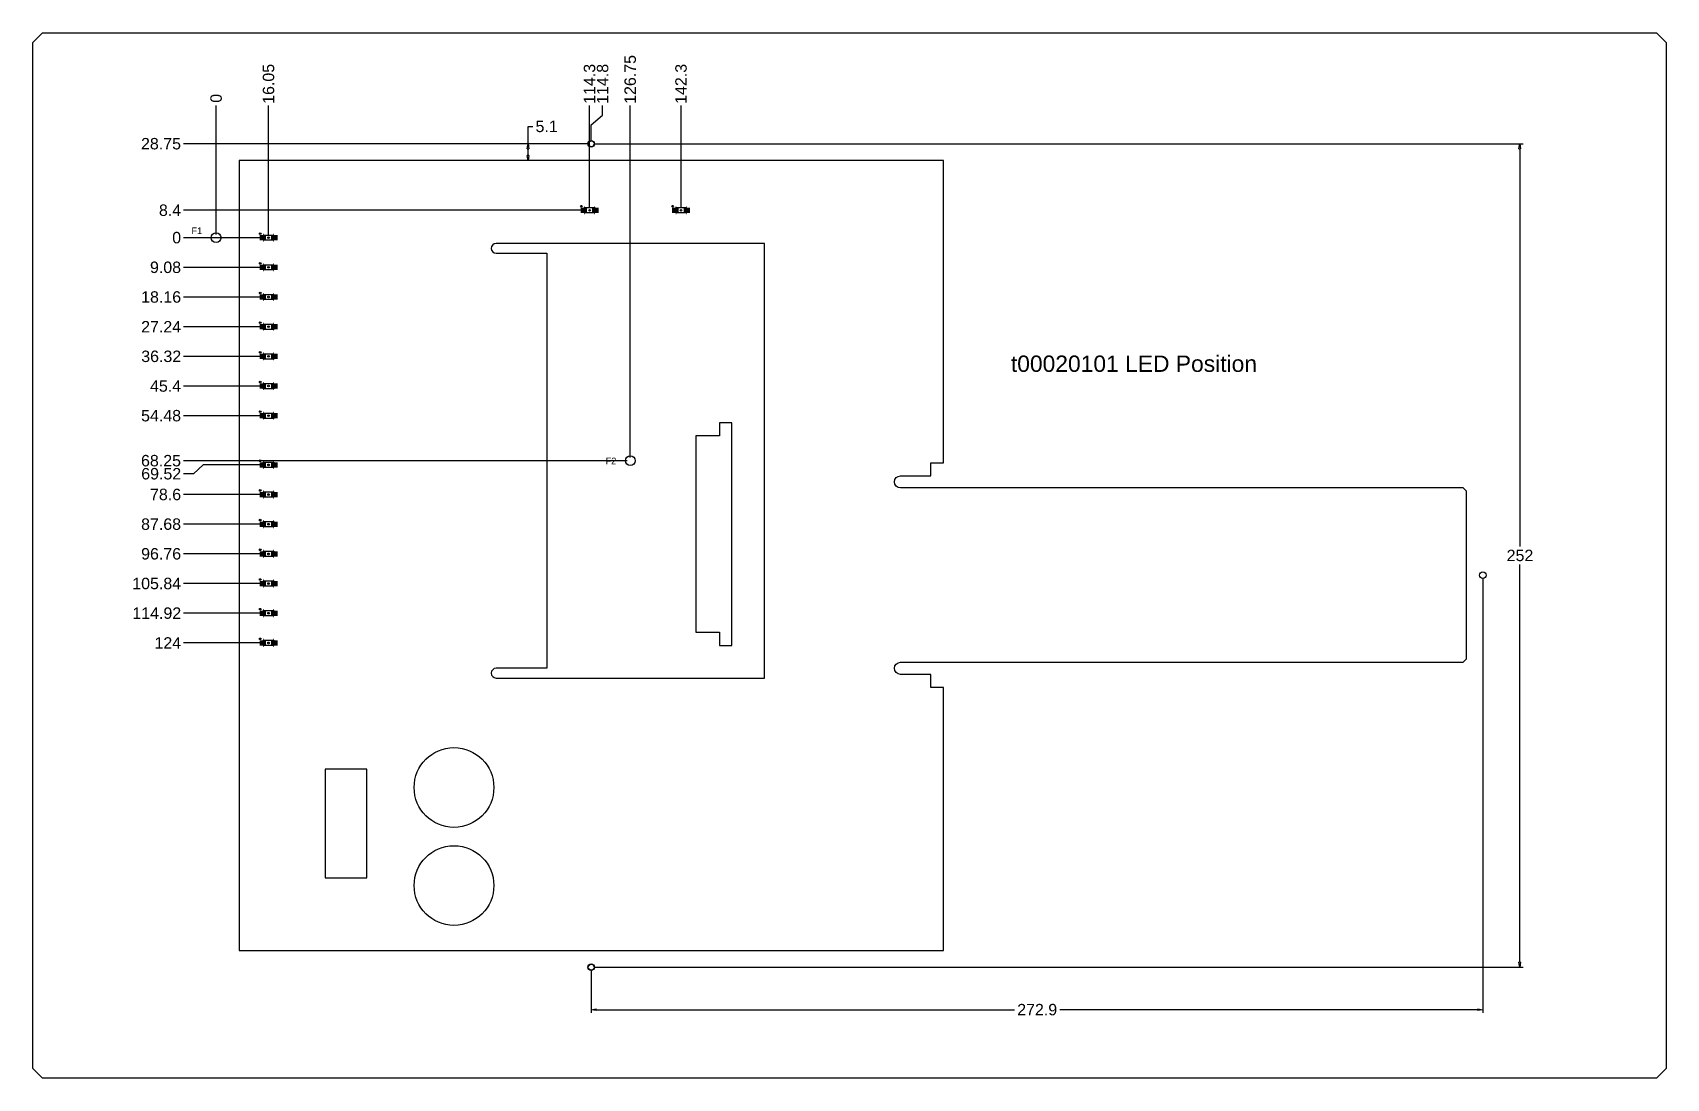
# Model space of a CAD drawing. Extents: x -27 to 473, y 8 to 328.
import ezdxf

# ---------------------------------------------------------------- set-up
doc = ezdxf.new("R2010")
doc.units = 0
doc.layers.get('0').update_dxf_attribs({"linetype": 'CONTINUOUS'})
for name, color, linetype in [('BOTTOM_PLATE', 4, 'CONTINUOUS'), ('DIMENSION-B', 7, 'CONTINUOUS'), ('LED-KINGBRIGHT', 1, 'CONTINUOUS'), ('LED_CIRCUIT', 3, 'CONTINUOUS')]:
    doc.layers.add(name, color=color, linetype=linetype)
doc.styles.add('ARIAL', font='txt')
doc.dimstyles.get("Standard").update_dxf_attribs({"dimtxt": 4, "dimasz": 4, "dimexe": 1, "dimexo": 1, "dimgap": 1, "dimtad": 0, "dimtih": 1, "dimtoh": 1, "dimzin": 0, "dimcen": 1, "dimazin": 3, "dimtp": 0.005, "dimtm": 0.005, "dimtfac": 1, "dimtofl": 0, "dimtmove": 0, "dimatfit": 3})

# ---------------------------------------------------------------- blocks, each defined once
blk = doc.blocks.new('*U133')
at = {"layer": 'LED_CIRCUIT', "color": 6, "style": 'ARIAL'}
blk.add_text('F1', height=2, dxfattribs=at).set_placement((21.16, 265.89))
blk = doc.blocks.new('*U134')
at = {"layer": 'LED_CIRCUIT', "color": 6, "style": 'ARIAL'}
blk.add_text('F2', height=2, dxfattribs=at).set_placement((147.91, 195.44))
blk = doc.blocks.new('LED')
at = {"layer": 'LED-KINGBRIGHT'}
for p, q in [((42.82, 270.18), (46.02, 270.18)), ((42.82, 268.58), (42.82, 270.18)), ((43.42, 270.18), (43.42, 268.58)), ((43.42, 270.18), (45.42, 270.18)), ((45.42, 270.18), (45.42, 268.58)), ((46.02, 270.18), (46.02, 268.58)), ((46.02, 268.58), (42.82, 268.58)), ((45.42, 268.58), (43.42, 268.58))]:
    blk.add_line(p, q, dxfattribs=at)
blk.add_circle((44.42, 269.38, 0.3), 0.25, dxfattribs=at)
blk = doc.blocks.new('*U135')
at = {"layer": 'LED_CIRCUIT', "color": 1, "style": 'ARIAL'}
blk.add_text('t00020101 LED Position', height=5, dxfattribs=at).set_placement((271.94, 223.7))
blk = doc.blocks.new('*U82')
at = {"layer": 'DIMENSION-B', "color": 0, "style": 'ARIAL'}
blk.add_text('0', height=3.5, rotation=90, dxfattribs=at).set_placement((30.42, 306.05))
blk = doc.blocks.new('*D81')
at = {"layer": 'DIMENSION-B', "color": 0}
blk.add_line((28.7, 265.75), (28.7, 305.25), dxfattribs=at)
at = {"layer": 'DIMENSION-B'}
blk.add_blockref('*U82', (0, 0), dxfattribs=at)
blk = doc.blocks.new('*U84')
at = {"layer": 'DIMENSION-B', "color": 0, "style": 'ARIAL'}
blk.add_text('16.05', height=3.5, rotation=90, dxfattribs=at).set_placement((46.47, 305.72))
blk = doc.blocks.new('*D83')
at = {"layer": 'DIMENSION-B', "color": 0}
blk.add_line((44.75, 265.75), (44.75, 305.25), dxfattribs=at)
at = {"layer": 'DIMENSION-B'}
blk.add_blockref('*U84', (0, 0), dxfattribs=at)
blk = doc.blocks.new('*U86')
at = {"layer": 'DIMENSION-B', "color": 0, "style": 'ARIAL'}
blk.add_text('114.3', height=3.5, rotation=90, dxfattribs=at).set_placement((144.72, 305.72))
blk = doc.blocks.new('*D85')
at = {"layer": 'DIMENSION-B', "color": 0}
blk.add_line((143, 274.15), (143, 305.25), dxfattribs=at)
at = {"layer": 'DIMENSION-B'}
blk.add_blockref('*U86', (0, 0), dxfattribs=at)
blk = doc.blocks.new('*U88')
at = {"layer": 'DIMENSION-B', "color": 0, "style": 'ARIAL'}
blk.add_text('114.8', height=3.5, rotation=90, dxfattribs=at).set_placement((148.72, 305.72))
blk = doc.blocks.new('*D87')
at = {"layer": 'DIMENSION-B', "color": 0}
for p, q in [((147, 302.25), (147, 305.25)), ((143.5, 299.25), (147, 302.25)), ((143.5, 294.5), (143.5, 299.25))]:
    blk.add_line(p, q, dxfattribs=at)
at = {"layer": 'DIMENSION-B'}
blk.add_blockref('*U88', (0, 0), dxfattribs=at)
blk = doc.blocks.new('*U90')
at = {"layer": 'DIMENSION-B', "color": 0, "style": 'ARIAL'}
blk.add_text('126.75', height=3.5, rotation=90, dxfattribs=at).set_placement((157.17, 305.72))
blk = doc.blocks.new('*D89')
at = {"layer": 'DIMENSION-B', "color": 0}
blk.add_line((155.45, 197.5), (155.45, 305.25), dxfattribs=at)
at = {"layer": 'DIMENSION-B'}
blk.add_blockref('*U90', (0, 0), dxfattribs=at)
blk = doc.blocks.new('*U92')
at = {"layer": 'DIMENSION-B', "color": 0, "style": 'ARIAL'}
blk.add_text('142.3', height=3.5, rotation=90, dxfattribs=at).set_placement((172.72, 305.72))
blk = doc.blocks.new('*D91')
at = {"layer": 'DIMENSION-B', "color": 0}
blk.add_line((171, 274.15), (171, 305.25), dxfattribs=at)
at = {"layer": 'DIMENSION-B'}
blk.add_blockref('*U92', (0, 0), dxfattribs=at)
blk = doc.blocks.new('*U94')
at = {"layer": 'DIMENSION-B', "color": 0, "style": 'ARIAL'}
blk.add_text('0', height=3.5, dxfattribs=at).set_placement((15.26, 263.03))
blk = doc.blocks.new('*D93')
at = {"layer": 'DIMENSION-B', "color": 0}
blk.add_line((43.75, 264.75), (18.75, 264.75), dxfattribs=at)
at = {"layer": 'DIMENSION-B'}
blk.add_blockref('*U94', (0, 0), dxfattribs=at)
blk = doc.blocks.new('*U96')
at = {"layer": 'DIMENSION-B', "color": 0, "style": 'ARIAL'}
blk.add_text('8.4', height=3.5, dxfattribs=at).set_placement((11.19, 271.43))
blk = doc.blocks.new('*D95')
at = {"layer": 'DIMENSION-B', "color": 0}
blk.add_line((142, 273.15), (18.75, 273.15), dxfattribs=at)
at = {"layer": 'DIMENSION-B'}
blk.add_blockref('*U96', (0, 0), dxfattribs=at)
blk = doc.blocks.new('*U98')
at = {"layer": 'DIMENSION-B', "color": 0, "style": 'ARIAL'}
blk.add_text('28.75', height=3.5, dxfattribs=at).set_placement((5.71, 291.78))
blk = doc.blocks.new('*D97')
at = {"layer": 'DIMENSION-B', "color": 0}
blk.add_line((142.5, 293.5), (18.75, 293.5), dxfattribs=at)
at = {"layer": 'DIMENSION-B'}
blk.add_blockref('*U98', (0, 0), dxfattribs=at)
blk = doc.blocks.new('*U100')
at = {"layer": 'DIMENSION-B', "color": 0, "style": 'ARIAL'}
blk.add_text('9.08', height=3.5, dxfattribs=at).set_placement((8.45, 253.95))
blk = doc.blocks.new('*D99')
at = {"layer": 'DIMENSION-B', "color": 0}
blk.add_line((43.75, 255.67), (18.75, 255.67), dxfattribs=at)
at = {"layer": 'DIMENSION-B'}
blk.add_blockref('*U100', (0, 0), dxfattribs=at)
blk = doc.blocks.new('*U102')
at = {"layer": 'DIMENSION-B', "color": 0, "style": 'ARIAL'}
blk.add_text('18.16', height=3.5, dxfattribs=at).set_placement((5.74, 244.87))
blk = doc.blocks.new('*D101')
at = {"layer": 'DIMENSION-B', "color": 0}
blk.add_line((43.75, 246.59), (18.75, 246.59), dxfattribs=at)
at = {"layer": 'DIMENSION-B'}
blk.add_blockref('*U102', (0, 0), dxfattribs=at)
blk = doc.blocks.new('*U104')
at = {"layer": 'DIMENSION-B', "color": 0, "style": 'ARIAL'}
blk.add_text('27.24', height=3.5, dxfattribs=at).set_placement((5.75, 235.76))
blk = doc.blocks.new('*D103')
at = {"layer": 'DIMENSION-B', "color": 0}
blk.add_line((43.75, 237.51), (18.75, 237.51), dxfattribs=at)
at = {"layer": 'DIMENSION-B'}
blk.add_blockref('*U104', (0, 0), dxfattribs=at)
blk = doc.blocks.new('*U106')
at = {"layer": 'DIMENSION-B', "color": 0, "style": 'ARIAL'}
blk.add_text('36.32', height=3.5, dxfattribs=at).set_placement((5.77, 226.71))
blk = doc.blocks.new('*D105')
at = {"layer": 'DIMENSION-B', "color": 0}
blk.add_line((43.75, 228.43), (18.75, 228.43), dxfattribs=at)
at = {"layer": 'DIMENSION-B'}
blk.add_blockref('*U106', (0, 0), dxfattribs=at)
blk = doc.blocks.new('*U108')
at = {"layer": 'DIMENSION-B', "color": 0, "style": 'ARIAL'}
blk.add_text('45.4', height=3.5, dxfattribs=at).set_placement((8.47, 217.63))
blk = doc.blocks.new('*D107')
at = {"layer": 'DIMENSION-B', "color": 0}
blk.add_line((43.75, 219.35), (18.75, 219.35), dxfattribs=at)
at = {"layer": 'DIMENSION-B'}
blk.add_blockref('*U108', (0, 0), dxfattribs=at)
blk = doc.blocks.new('*U110')
at = {"layer": 'DIMENSION-B', "color": 0, "style": 'ARIAL'}
blk.add_text('54.48', height=3.5, dxfattribs=at).set_placement((5.73, 208.55))
blk = doc.blocks.new('*D109')
at = {"layer": 'DIMENSION-B', "color": 0}
blk.add_line((43.75, 210.27), (18.75, 210.27), dxfattribs=at)
at = {"layer": 'DIMENSION-B'}
blk.add_blockref('*U110', (0, 0), dxfattribs=at)
blk = doc.blocks.new('*U112')
at = {"layer": 'DIMENSION-B', "color": 0, "style": 'ARIAL'}
blk.add_text('68.25', height=3.5, dxfattribs=at).set_placement((5.71, 194.78))
blk = doc.blocks.new('*D111')
at = {"layer": 'DIMENSION-B', "color": 0}
blk.add_line((154.45, 196.5), (18.75, 196.5), dxfattribs=at)
at = {"layer": 'DIMENSION-B'}
blk.add_blockref('*U112', (0, 0), dxfattribs=at)
blk = doc.blocks.new('*U114')
at = {"layer": 'DIMENSION-B', "color": 0, "style": 'ARIAL'}
blk.add_text('69.52', height=3.5, dxfattribs=at).set_placement((5.77, 190.78))
blk = doc.blocks.new('*D113')
at = {"layer": 'DIMENSION-B', "color": 0}
for p, q in [((24.75, 195.23), (21.75, 192.5)), ((43.75, 195.23), (24.75, 195.23)), ((21.75, 192.5), (18.75, 192.5))]:
    blk.add_line(p, q, dxfattribs=at)
at = {"layer": 'DIMENSION-B'}
blk.add_blockref('*U114', (0, 0), dxfattribs=at)
blk = doc.blocks.new('*U116')
at = {"layer": 'DIMENSION-B', "color": 0, "style": 'ARIAL'}
blk.add_text('78.6', height=3.5, dxfattribs=at).set_placement((8.46, 184.43))
blk = doc.blocks.new('*D115')
at = {"layer": 'DIMENSION-B', "color": 0}
blk.add_line((43.75, 186.15), (18.75, 186.15), dxfattribs=at)
at = {"layer": 'DIMENSION-B'}
blk.add_blockref('*U116', (0, 0), dxfattribs=at)
blk = doc.blocks.new('*U118')
at = {"layer": 'DIMENSION-B', "color": 0, "style": 'ARIAL'}
blk.add_text('87.68', height=3.5, dxfattribs=at).set_placement((5.73, 175.35))
blk = doc.blocks.new('*D117')
at = {"layer": 'DIMENSION-B', "color": 0}
blk.add_line((43.75, 177.07), (18.75, 177.07), dxfattribs=at)
at = {"layer": 'DIMENSION-B'}
blk.add_blockref('*U118', (0, 0), dxfattribs=at)
blk = doc.blocks.new('*U120')
at = {"layer": 'DIMENSION-B', "color": 0, "style": 'ARIAL'}
blk.add_text('96.76', height=3.5, dxfattribs=at).set_placement((5.74, 166.27))
blk = doc.blocks.new('*D119')
at = {"layer": 'DIMENSION-B', "color": 0}
blk.add_line((43.75, 167.99), (18.75, 167.99), dxfattribs=at)
at = {"layer": 'DIMENSION-B'}
blk.add_blockref('*U120', (0, 0), dxfattribs=at)
blk = doc.blocks.new('*U122')
at = {"layer": 'DIMENSION-B', "color": 0, "style": 'ARIAL'}
blk.add_text('105.84', height=3.5, dxfattribs=at).set_placement((3.03, 157.19))
blk = doc.blocks.new('*D121')
at = {"layer": 'DIMENSION-B', "color": 0}
blk.add_line((43.75, 158.91), (18.75, 158.91), dxfattribs=at)
at = {"layer": 'DIMENSION-B'}
blk.add_blockref('*U122', (0, 0), dxfattribs=at)
blk = doc.blocks.new('*U124')
at = {"layer": 'DIMENSION-B', "color": 0, "style": 'ARIAL'}
blk.add_text('114.92', height=3.5, dxfattribs=at).set_placement((3.05, 148.11))
blk = doc.blocks.new('*D123')
at = {"layer": 'DIMENSION-B', "color": 0}
blk.add_line((43.75, 149.83), (18.75, 149.83), dxfattribs=at)
at = {"layer": 'DIMENSION-B'}
blk.add_blockref('*U124', (0, 0), dxfattribs=at)
blk = doc.blocks.new('*U126')
at = {"layer": 'DIMENSION-B', "color": 0, "style": 'ARIAL'}
blk.add_text('124', height=3.5, dxfattribs=at).set_placement((9.83, 139))
blk = doc.blocks.new('*D125')
at = {"layer": 'DIMENSION-B', "color": 0}
blk.add_line((43.75, 140.75), (18.75, 140.75), dxfattribs=at)
at = {"layer": 'DIMENSION-B'}
blk.add_blockref('*U126', (0, 0), dxfattribs=at)
blk = doc.blocks.new('_CLOSEDBLANK')
at = {"color": 0, "linetype": 'BYBLOCK'}
for p, q in [((-1, 0.17), (0, 0)), ((-1, 0.17), (-1, -0.17)), ((0, 0), (-1, -0.17))]:
    blk.add_line(p, q, dxfattribs=at)
blk = doc.blocks.new('*U128')
at = {"layer": 'DIMENSION-B', "color": 0, "style": 'ARIAL'}
blk.add_text('272.9', height=3.5, dxfattribs=at).set_placement((273.87, 26.78))
blk = doc.blocks.new('*D127')
at = {"layer": 'DIMENSION-B', "color": 0}
for p, q in [((416.4, 160.5), (416.4, 27.5)), ((143.5, 40.5), (143.5, 27.5)), ((145, 28.5), (273.01, 28.5)), ((414.9, 28.5), (286.89, 28.5))]:
    blk.add_line(p, q, dxfattribs=at)
at = {"layer": 'DIMENSION-B'}
blk.add_blockref('*U128', (0, 0), dxfattribs=at)
at = {"layer": 'DIMENSION-B', "color": 0, "xscale": 1.5, "yscale": 1.5, "zscale": 1.5, "rotation": 180}
blk.add_blockref('_CLOSEDBLANK', (143.5, 28.5), dxfattribs=at)
at = {"layer": 'DIMENSION-B', "color": 0, "xscale": 1.5, "yscale": 1.5, "zscale": 1.5}
blk.add_blockref('_CLOSEDBLANK', (416.4, 28.5), dxfattribs=at)
blk = doc.blocks.new('*U130')
at = {"layer": 'DIMENSION-B', "color": 0, "style": 'ARIAL'}
blk.add_text('5.1', height=3.5, dxfattribs=at).set_placement((126.45, 297.08))
blk = doc.blocks.new('*D129')
at = {"layer": 'DIMENSION-B', "color": 0}
for p, q in [((124.16, 293.5), (124.16, 298.81)), ((124.16, 298.81), (125.66, 298.81)), ((142.5, 293.5), (123.16, 293.5)), ((124.16, 289.9), (124.16, 292))]:
    blk.add_line(p, q, dxfattribs=at)
at = {"layer": 'DIMENSION-B'}
blk.add_blockref('*U130', (0, 0), dxfattribs=at)
at = {"layer": 'DIMENSION-B', "color": 0, "xscale": 1.5, "yscale": 1.5, "zscale": 1.5}
for p, rotation in [((124.16, 293.5), 90), ((124.16, 288.4), 270)]:
    blk.add_blockref('_CLOSEDBLANK', p, dxfattribs=dict(at, rotation=rotation))
blk = doc.blocks.new('*U132')
at = {"layer": 'DIMENSION-B', "color": 0, "style": 'ARIAL'}
blk.add_text('252', height=3.5, dxfattribs=at).set_placement((423.68, 165.78))
blk = doc.blocks.new('*D131')
at = {"layer": 'DIMENSION-B', "color": 0}
for p, q in [((144.5, 293.5), (428.7, 293.5)), ((427.7, 292), (427.7, 170.29)), ((427.7, 43), (427.7, 164.72)), ((144.5, 41.5), (428.7, 41.5))]:
    blk.add_line(p, q, dxfattribs=at)
at = {"layer": 'DIMENSION-B', "color": 0, "xscale": 1.5, "yscale": 1.5, "zscale": 1.5}
for p, rotation in [((427.7, 293.5), 90), ((427.7, 41.5), 270)]:
    blk.add_blockref('_CLOSEDBLANK', p, dxfattribs=dict(at, rotation=rotation))
at = {"layer": 'DIMENSION-B'}
blk.add_blockref('*U132', (0, 0), dxfattribs=at)

msp = doc.modelspace()

# ---------------------------------------------------------------- linework, layer by layer
at = {"layer": 'BOTTOM_PLATE'}
msp.add_lwpolyline([(-24.453, 327.503), (469.547, 327.503), (472.547, 324.503), (472.547, 10.503), (469.547, 7.503), (-24.453, 7.503), (-27.453, 10.503), (-27.453, 324.503)], close=True, dxfattribs=at)
for centre in [(143.497, 293.503), (143.497, 41.503)]:
    msp.add_circle(centre, 0.9, dxfattribs=at)
at = {"layer": 'LED_CIRCUIT', "linetype": 'CONTINUOUS', "flags": 128}
for points in [[(247.397, 127.133), (247.397, 131.133), (238.147, 131.133, -1), (238.147, 134.833), (410.397, 134.833), (411.397, 135.833), (411.397, 187.173), (410.397, 188.173), (238.147, 188.173, -1), (238.147, 191.873), (247.397, 191.873), (247.397, 195.873), (251.297, 195.873), (251.297, 288.403), (35.697, 288.403), (35.697, 46.603), (251.297, 46.603), (251.297, 127.133)], [(129.897, 133.003), (114.397, 133.003, 1), (114.397, 130.003), (196.497, 130.003), (196.497, 263.003), (114.397, 263.003, 1), (114.397, 260.003), (129.897, 260.003)]]:
    msp.add_lwpolyline(points, format="xyb", close=True, dxfattribs=at)
for points in [[(175.497, 204.143), (175.497, 144.003), (182.797, 144.003), (182.797, 140.003), (186.497, 140.003), (186.497, 208.143), (182.797, 208.143), (182.797, 204.143)], [(62.067, 68.853), (74.867, 68.853), (74.867, 102.153), (62.067, 102.153)]]:
    msp.add_lwpolyline(points, close=True, dxfattribs=at)
at = {"layer": 'LED_CIRCUIT', "linetype": 'CONTINUOUS'}
for centre, radius in [((143.497, 293.503), 1), ((416.397, 161.503), 1), ((101.497, 96.503), 12.2), ((101.497, 66.503), 12.2), ((143.497, 41.503), 1)]:
    msp.add_circle(centre, radius, dxfattribs=at)
at = {"layer": 'LED_CIRCUIT', "color": 6}
for centre, radius in [((140.447, 274.403), 0.25), ((168.447, 274.403), 0.25), ((28.697, 264.753), 1.5), ((42.197, 266.003), 0.25), ((42.197, 256.923), 0.25), ((42.197, 247.843), 0.25), ((42.197, 238.763), 0.25), ((42.197, 229.683), 0.25), ((42.197, 220.603), 0.25), ((42.197, 211.523), 0.25), ((42.197, 196.483), 0.25), ((155.447, 196.503), 1.5), ((42.197, 187.403), 0.25), ((42.197, 178.323), 0.25), ((42.197, 169.243), 0.25), ((42.197, 160.163), 0.25), ((42.197, 151.083), 0.25), ((42.197, 142.003), 0.25)]:
    msp.add_circle(centre, radius, dxfattribs=at)
for points in [[(142.247, 272.353), (142.247, 273.953), (140.247, 272.353), (140.247, 273.953)], [(141.497, 274.403), (141.297, 274.403), (141.497, 271.903), (141.297, 271.903)], [(145.747, 272.353), (145.747, 273.953), (143.747, 272.353), (143.747, 273.953)], [(144.497, 271.903), (144.697, 271.903), (144.497, 274.403), (144.697, 274.403)], [(170.247, 272.353), (170.247, 273.953), (168.247, 272.353), (168.247, 273.953)], [(169.497, 274.403), (169.297, 274.403), (169.497, 271.903), (169.297, 271.903)], [(173.747, 272.353), (173.747, 273.953), (171.747, 272.353), (171.747, 273.953)], [(172.497, 271.903), (172.697, 271.903), (172.497, 274.403), (172.697, 274.403)], [(43.997, 263.953), (43.997, 265.553), (41.997, 263.953), (41.997, 265.553)], [(43.247, 266.003), (43.047, 266.003), (43.247, 263.503), (43.047, 263.503)], [(47.497, 263.953), (47.497, 265.553), (45.497, 263.953), (45.497, 265.553)], [(46.247, 263.503), (46.447, 263.503), (46.247, 266.003), (46.447, 266.003)], [(43.997, 254.873), (43.997, 256.473), (41.997, 254.873), (41.997, 256.473)], [(43.247, 256.923), (43.047, 256.923), (43.247, 254.423), (43.047, 254.423)], [(47.497, 254.873), (47.497, 256.473), (45.497, 254.873), (45.497, 256.473)], [(46.247, 254.423), (46.447, 254.423), (46.247, 256.923), (46.447, 256.923)], [(43.997, 245.793), (43.997, 247.393), (41.997, 245.793), (41.997, 247.393)], [(43.247, 247.843), (43.047, 247.843), (43.247, 245.343), (43.047, 245.343)], [(47.497, 245.793), (47.497, 247.393), (45.497, 245.793), (45.497, 247.393)], [(46.247, 245.343), (46.447, 245.343), (46.247, 247.843), (46.447, 247.843)], [(43.997, 236.713), (43.997, 238.313), (41.997, 236.713), (41.997, 238.313)], [(43.247, 238.763), (43.047, 238.763), (43.247, 236.263), (43.047, 236.263)], [(47.497, 236.713), (47.497, 238.313), (45.497, 236.713), (45.497, 238.313)], [(46.247, 236.263), (46.447, 236.263), (46.247, 238.763), (46.447, 238.763)], [(43.997, 227.633), (43.997, 229.233), (41.997, 227.633), (41.997, 229.233)], [(43.247, 229.683), (43.047, 229.683), (43.247, 227.183), (43.047, 227.183)], [(47.497, 227.633), (47.497, 229.233), (45.497, 227.633), (45.497, 229.233)], [(46.247, 227.183), (46.447, 227.183), (46.247, 229.683), (46.447, 229.683)], [(43.997, 218.553), (43.997, 220.153), (41.997, 218.553), (41.997, 220.153)], [(43.247, 220.603), (43.047, 220.603), (43.247, 218.103), (43.047, 218.103)], [(47.497, 218.553), (47.497, 220.153), (45.497, 218.553), (45.497, 220.153)], [(46.247, 218.103), (46.447, 218.103), (46.247, 220.603), (46.447, 220.603)], [(43.997, 209.473), (43.997, 211.073), (41.997, 209.473), (41.997, 211.073)], [(43.247, 211.523), (43.047, 211.523), (43.247, 209.023), (43.047, 209.023)], [(47.497, 209.473), (47.497, 211.073), (45.497, 209.473), (45.497, 211.073)], [(46.247, 209.023), (46.447, 209.023), (46.247, 211.523), (46.447, 211.523)], [(43.997, 194.433), (43.997, 196.033), (41.997, 194.433), (41.997, 196.033)], [(43.247, 196.483), (43.047, 196.483), (43.247, 193.983), (43.047, 193.983)], [(47.497, 194.433), (47.497, 196.033), (45.497, 194.433), (45.497, 196.033)], [(46.247, 193.983), (46.447, 193.983), (46.247, 196.483), (46.447, 196.483)], [(43.997, 185.353), (43.997, 186.953), (41.997, 185.353), (41.997, 186.953)], [(43.247, 187.403), (43.047, 187.403), (43.247, 184.903), (43.047, 184.903)], [(47.497, 185.353), (47.497, 186.953), (45.497, 185.353), (45.497, 186.953)], [(46.247, 184.903), (46.447, 184.903), (46.247, 187.403), (46.447, 187.403)], [(43.997, 176.273), (43.997, 177.873), (41.997, 176.273), (41.997, 177.873)], [(43.247, 178.323), (43.047, 178.323), (43.247, 175.823), (43.047, 175.823)], [(47.497, 176.273), (47.497, 177.873), (45.497, 176.273), (45.497, 177.873)], [(46.247, 175.823), (46.447, 175.823), (46.247, 178.323), (46.447, 178.323)], [(43.997, 167.193), (43.997, 168.793), (41.997, 167.193), (41.997, 168.793)], [(43.247, 169.243), (43.047, 169.243), (43.247, 166.743), (43.047, 166.743)], [(47.497, 167.193), (47.497, 168.793), (45.497, 167.193), (45.497, 168.793)], [(46.247, 166.743), (46.447, 166.743), (46.247, 169.243), (46.447, 169.243)], [(43.247, 160.163), (43.047, 160.163), (43.247, 157.663), (43.047, 157.663)], [(46.247, 157.663), (46.447, 157.663), (46.247, 160.163), (46.447, 160.163)], [(43.997, 158.113), (43.997, 159.713), (41.997, 158.113), (41.997, 159.713)], [(47.497, 158.113), (47.497, 159.713), (45.497, 158.113), (45.497, 159.713)], [(43.997, 149.033), (43.997, 150.633), (41.997, 149.033), (41.997, 150.633)], [(43.247, 151.083), (43.047, 151.083), (43.247, 148.583), (43.047, 148.583)], [(47.497, 149.033), (47.497, 150.633), (45.497, 149.033), (45.497, 150.633)], [(46.247, 148.583), (46.447, 148.583), (46.247, 151.083), (46.447, 151.083)], [(43.997, 139.953), (43.997, 141.553), (41.997, 139.953), (41.997, 141.553)], [(43.247, 142.003), (43.047, 142.003), (43.247, 139.503), (43.047, 139.503)], [(47.497, 139.953), (47.497, 141.553), (45.497, 139.953), (45.497, 141.553)], [(46.247, 139.503), (46.447, 139.503), (46.247, 142.003), (46.447, 142.003)]]:
    msp.add_trace(points, dxfattribs=at)

# ---------------------------------------------------------------- block references
at = {"layer": 'DIMENSION-B'}
for name in ['*U133', '*U135', '*U134']:
    msp.add_blockref(name, (0, 0), dxfattribs=at)
at = {"layer": 'LED-KINGBRIGHT'}
for p in [(98.578, 3.777, -0.3), (126.578, 3.777, -0.3), (0.328, -4.623, -0.3), (0.328, -13.703, -0.3), (0.328, -22.783, -0.3), (0.328, -31.863, -0.3), (0.328, -40.943, -0.3), (0.328, -50.023, -0.3), (0.328, -59.103, -0.3), (0.328, -74.143, -0.3), (0.328, -83.223, -0.3), (0.328, -92.303, -0.3), (0.328, -101.383, -0.3), (0.328, -110.463, -0.3), (0.328, -119.543, -0.3), (0.328, -128.623, -0.3)]:
    msp.add_blockref('LED', p, dxfattribs=at)

# ---------------------------------------------------------------- dimensions: what is measured, and where the dimension line sits
at = {"layer": 'DIMENSION-B'}
for feature_location, offset, dtype, origin, picture, middle in [((155.447, 196.503), (0, 108.752), 1, (28.697, 264.753), '*D89', (155.447, 313.368)), ((44.747, 264.753), (0, 40.502), 1, (28.697, 264.753), '*D83', (44.747, 312.009)), ((143.497, 293.503), (3.5, 11.752), 1, (28.697, 264.753), '*D87', (146.997, 311.999)), ((142.997, 273.153), (0, 32.102), 1, (28.697, 264.753), '*D85', (142.997, 311.995)), ((170.997, 273.153), (0, 32.102), 1, (28.697, 264.753), '*D91', (170.997, 311.995)), ((28.697251278, 264.753100605), (0, 40.501734886), 1, (28.697251278, 264.753100605), '*D81', (28.697251278, 307.396036036)), ((143.497, 293.503), (-124.75, 0), 0, (28.697, 264.753), '*D97', (11.799, 293.503)), ((142.997, 273.153), (-124.25, 0), 0, (28.697, 264.753), '*D95', (14.566, 273.153)), ((44.747251278, 264.753100605), (-25.999968141, 0), 0, (28.697251278, 264.753100605), '*D93', (16.606082591, 264.753100605)), ((44.747, 158.913), (-26, 0), 0, (28.697, 264.753), '*D121', (10.654, 158.913)), ((44.747, 149.833), (-26, 0), 0, (28.697, 264.753), '*D123', (10.665, 149.833)), ((155.447, 196.503), (-136.7, 0), 0, (28.697, 264.753), '*D111', (11.819, 196.503)), ((44.747, 210.273), (-26, 0), 0, (28.697, 264.753), '*D109', (11.838, 210.273)), ((44.747, 177.073), (-26, 0), 0, (28.697, 264.753), '*D117', (11.836, 177.073)), ((44.747, 246.593), (-26, 0), 0, (28.697, 264.753), '*D101', (12.008, 246.593)), ((44.747, 167.993), (-26, 0), 0, (28.697, 264.753), '*D119', (11.843, 167.993)), ((44.747, 237.513), (-26, 0), 0, (28.697, 264.753), '*D103', (11.819, 237.513)), ((44.747, 228.433), (-26, 0), 0, (28.697, 264.753), '*D105', (11.861, 228.433)), ((44.747, 195.233), (-26, -2.73), 0, (28.697, 264.753), '*D113', (11.85, 192.503)), ((44.747, 255.673), (-26, 0), 0, (28.697, 264.753), '*D99', (13.198, 255.673)), ((44.747, 186.153), (-26, 0), 0, (28.697, 264.753), '*D115', (13.217, 186.153)), ((44.747, 219.353), (-26, 0), 0, (28.697, 264.753), '*D107', (13.138, 219.353)), ((44.747, 140.753), (-26, 0), 0, (28.697, 264.753), '*D125', (14.053, 140.753))]:
    dim = msp.add_ordinate_dim(feature_location=feature_location, offset=offset, dtype=dtype, origin=origin, dimstyle='Standard', override={"dimtxt": 3.5, "dimarcsym": 1}, dxfattribs=at)
    dim.commit()
    dim.dimension.update_dxf_attribs({"geometry": picture, "text_midpoint": middle})
dim = msp.add_linear_dim(base=(124.157, 288.403), p1=(143.497, 293.503), p2=(124.157, 288.403), angle=90, dimstyle='Standard', override={"dimtxt": 3.5, "dimarcsym": 1}, dxfattribs=at)
dim.commit()
dim.dimension.update_dxf_attribs({"geometry": '*D129', "text_midpoint": (129.506, 298.809), "dimtype": 128})
dim = msp.add_linear_dim(base=(427.703, 41.503), p1=(143.497, 293.503), p2=(143.497, 41.503), angle=90, dimstyle='Standard', override={"dimtxt": 3.5, "dimarcsym": 1}, dxfattribs=at)
dim.commit()
dim.dimension.update_dxf_attribs({"geometry": '*D131', "text_midpoint": (427.703, 167.503)})
dim = msp.add_linear_dim(base=(416.397, 28.504), p1=(143.497, 41.503), p2=(416.397, 161.503), dimstyle='Standard', override={"dimtxt": 3.5, "dimarcsym": 1}, dxfattribs=at)
dim.commit()
dim.dimension.update_dxf_attribs({"geometry": '*D127', "text_midpoint": (279.947, 28.504)})

doc.saveas('drawing.dxf')
